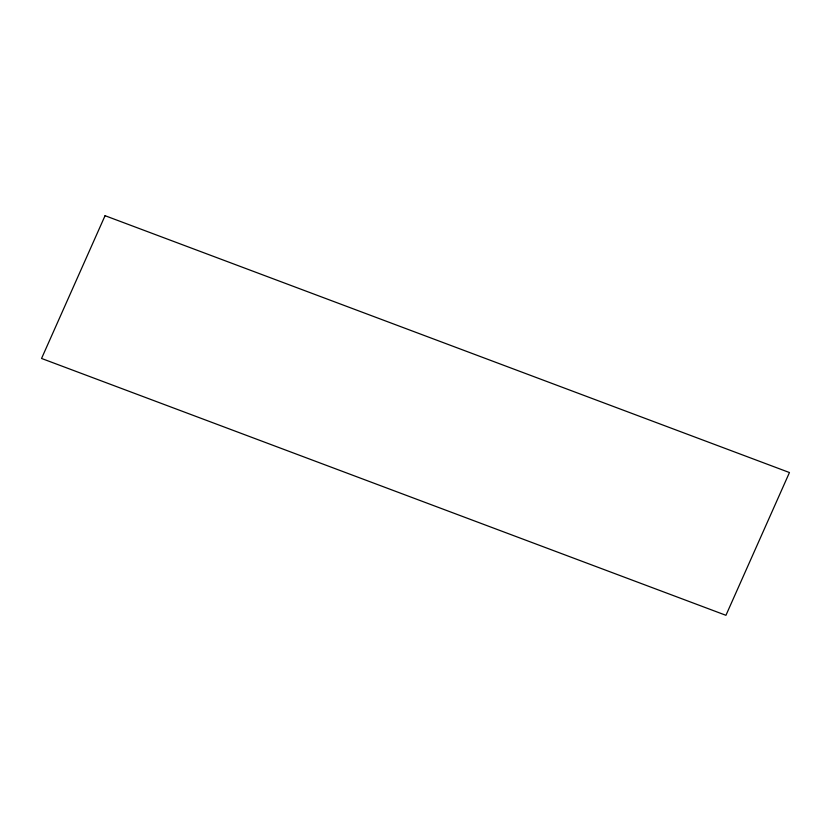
<?xml version="1.0" encoding="UTF-8"?>
<svg xmlns="http://www.w3.org/2000/svg" width="831" height="831" viewBox="0 0 831 831"><rect width="100%" height="100%" fill="white"/><g stroke="black" fill="none" stroke-linecap="round" stroke-linejoin="round"><path stroke-width="1.25" d="M105.059 215.696L41.55 358.462L725.941 615.304L789.45 472.538L105.059 215.696"/></g></svg>
